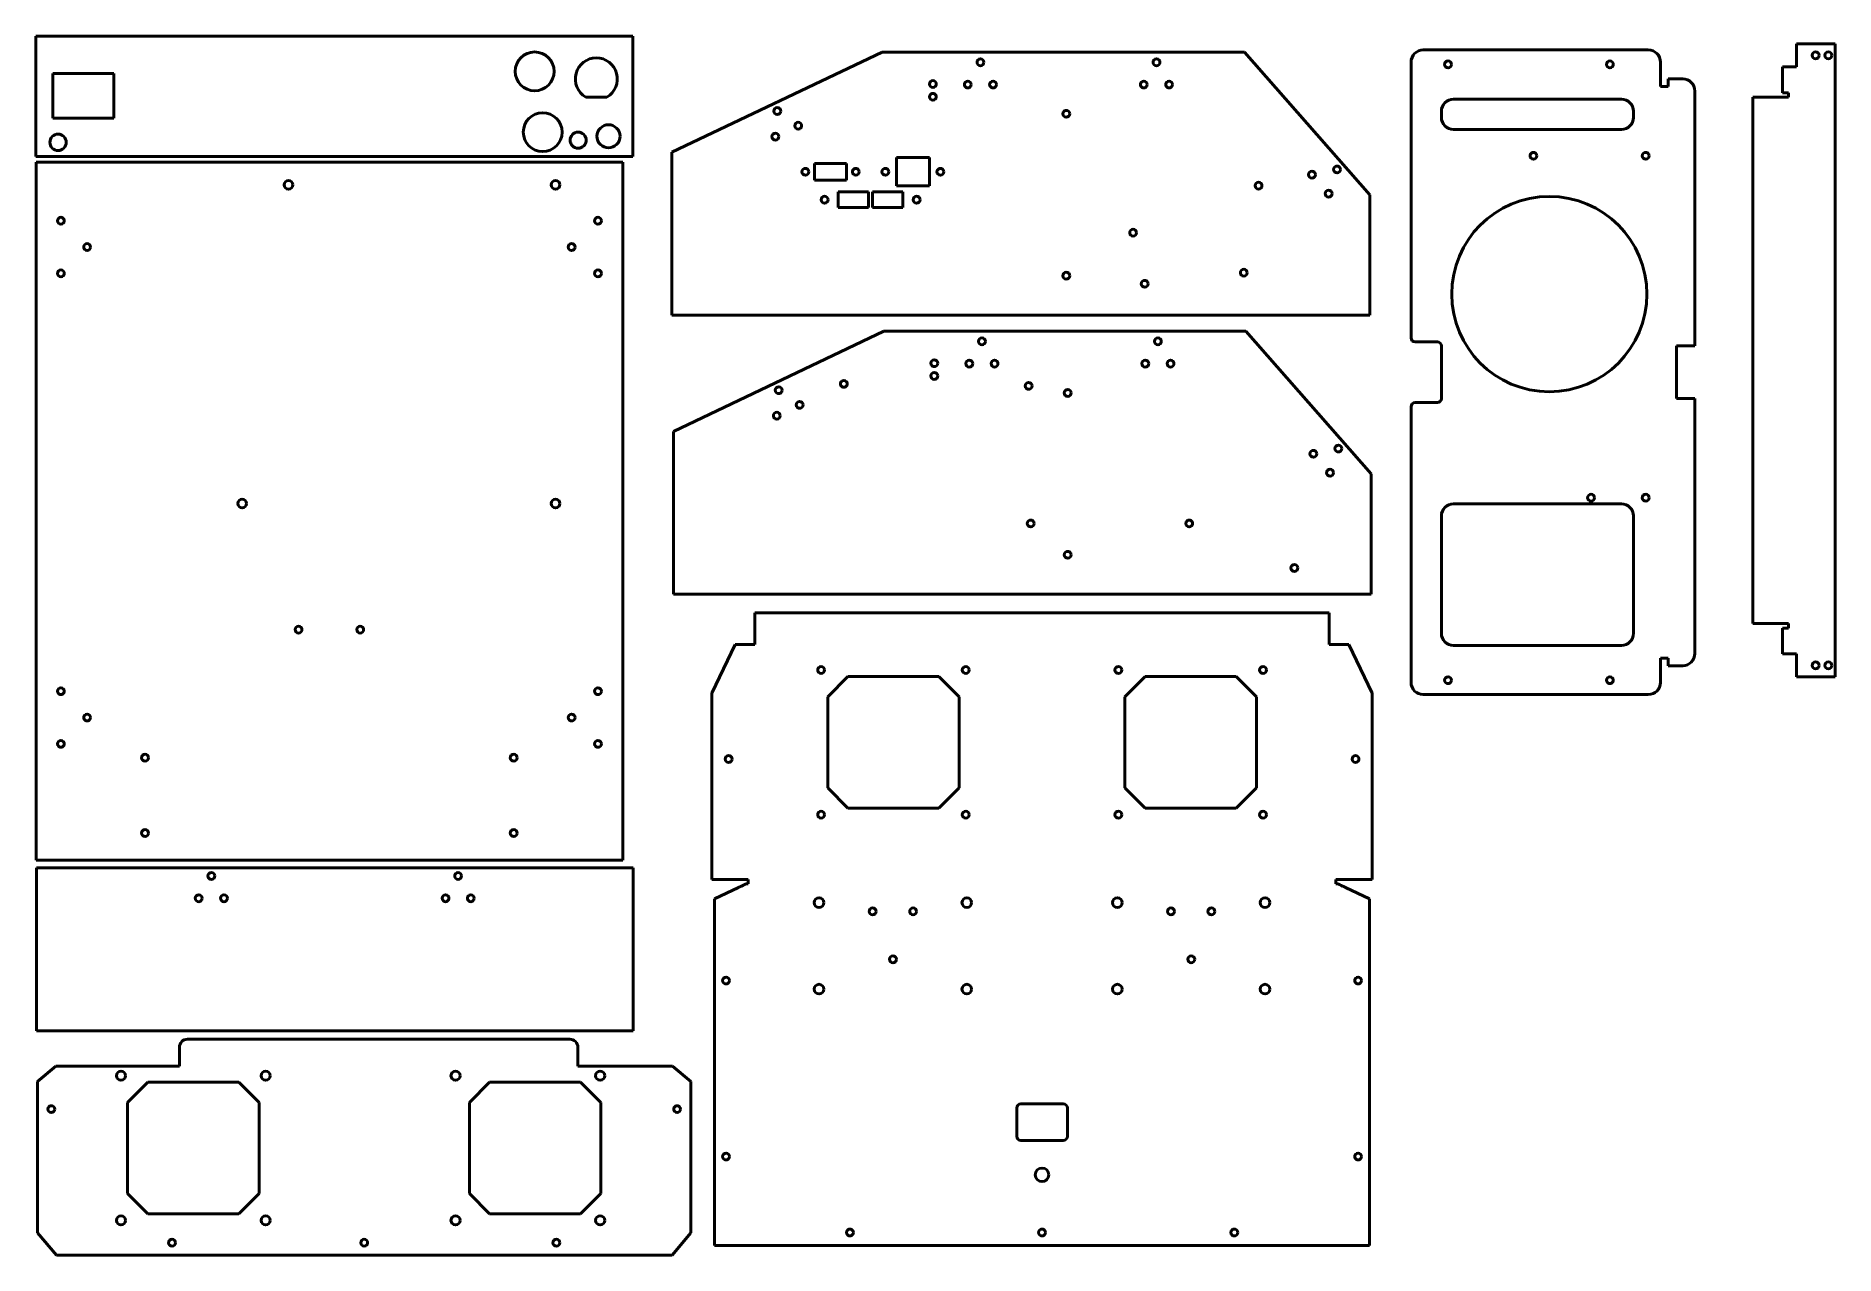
# Model space of a CAD drawing. Header units: inches. Extents: x 0.1 to 35.1, y 0.2 to 23.9.
import ezdxf

# ---------------------------------------------------------------- set-up
doc = ezdxf.new("R2010")
doc.units = ezdxf.units.IN
doc.header["$MEASUREMENT"] = 0
doc.layers.add('Visible (ANSI)', color=7, linetype='Continuous', lineweight=50)

msp = doc.modelspace()

# ---------------------------------------------------------------- linework, layer by layer
at = {"layer": 'Visible (ANSI)'}
for p, q in [((0.08, 21.588), (0.08, 23.93)), ((0.08, 23.93), (11.694, 23.93)), ((11.694, 23.93), (11.694, 21.588)), ((12.456, 21.667), (16.55, 23.616)), ((16.55, 23.616), (23.598, 23.616)), ((23.598, 23.616), (26.039, 20.841)), ((31.458, 23.658), (27.077, 23.658)), ((34.344, 23.778), (34.344, 23.329)), ((35.092, 23.778), (34.344, 23.778)), ((35.092, 11.46), (35.092, 23.778)), ((0.41, 22.333), (0.41, 23.199)), ((0.41, 23.199), (1.592, 23.199)), ((1.592, 23.199), (1.592, 22.333)), ((26.841, 23.422), (26.841, 18.056)), ((31.695, 23.422), (31.695, 22.949)), ((34.068, 23.329), (34.344, 23.329)), ((34.068, 23.329), (34.068, 22.827)), ((31.842, 22.949), (31.695, 22.949)), ((31.842, 23.095), (32.128, 23.095)), ((31.842, 23.095), (31.842, 22.949)), ((32.365, 22.859), (32.365, 17.899)), ((34.068, 22.827), (34.186, 22.827)), ((34.186, 22.827), (34.186, 22.737)), ((11.19, 22.741), (10.781, 22.741)), ((27.432, 22.347), (27.432, 22.465)), ((27.668, 22.702), (30.935, 22.702)), ((31.172, 22.465), (31.172, 22.347)), ((34.186, 22.737), (33.494, 22.737)), ((33.494, 12.501), (33.494, 22.737)), ((1.592, 22.333), (0.41, 22.333)), ((30.935, 22.111), (27.668, 22.111)), ((11.694, 21.588), (0.08, 21.588)), ((0.082, 7.891), (0.082, 21.473)), ((0.082, 21.473), (11.499, 21.473)), ((11.499, 21.473), (11.499, 7.891)), ((12.456, 18.498), (12.456, 21.667)), ((15.231, 21.125), (15.231, 21.452)), ((15.231, 21.452), (15.857, 21.452)), ((15.857, 21.452), (15.857, 21.125)), ((16.826, 21.564), (17.466, 21.564)), ((16.826, 21.013), (16.826, 21.564)), ((17.466, 21.564), (17.466, 21.013)), ((15.857, 21.125), (15.231, 21.125)), ((17.466, 21.013), (16.826, 21.013)), ((15.693, 20.592), (15.693, 20.897)), ((15.693, 20.897), (16.283, 20.897)), ((16.283, 20.897), (16.283, 20.592)), ((16.362, 20.897), (16.952, 20.897)), ((16.362, 20.592), (16.362, 20.897)), ((16.952, 20.897), (16.952, 20.592)), ((26.039, 20.841), (26.039, 18.498)), ((16.283, 20.592), (15.693, 20.592)), ((16.952, 20.592), (16.362, 20.592)), ((26.039, 18.498), (12.456, 18.498)), ((12.484, 16.237), (16.578, 18.186)), ((16.578, 18.186), (23.625, 18.186)), ((23.625, 18.186), (26.066, 15.41)), ((26.92, 17.977), (27.353, 17.977)), ((27.432, 17.899), (27.432, 16.875)), ((32.01, 16.875), (32.01, 17.899)), ((32.01, 17.899), (32.365, 17.899)), ((32.365, 16.875), (32.01, 16.875)), ((32.365, 16.875), (32.365, 11.914)), ((26.841, 11.352), (26.841, 16.717)), ((27.353, 16.796), (26.92, 16.796)), ((12.484, 13.067), (12.484, 16.237)), ((26.066, 15.41), (26.066, 13.067)), ((27.668, 14.828), (30.935, 14.828)), ((27.432, 12.308), (27.432, 14.591)), ((31.172, 14.591), (31.172, 12.308)), ((26.066, 13.067), (12.484, 13.067)), ((14.069, 12.708), (25.25, 12.708)), ((14.069, 12.708), (14.069, 12.087)), ((25.25, 12.087), (25.25, 12.708)), ((33.494, 12.501), (34.186, 12.501)), ((34.068, 11.908), (34.068, 12.411)), ((34.186, 12.411), (34.068, 12.411)), ((34.186, 12.501), (34.186, 12.411)), ((13.235, 11.142), (13.687, 12.087)), ((13.687, 12.087), (14.069, 12.087)), ((25.25, 12.087), (25.633, 12.087)), ((25.633, 12.087), (26.084, 11.142)), ((30.935, 12.072), (27.668, 12.072)), ((34.344, 11.908), (34.068, 11.908)), ((34.344, 11.908), (34.344, 11.46)), ((31.695, 11.352), (31.695, 11.825)), ((31.695, 11.825), (31.842, 11.825)), ((31.842, 11.825), (31.842, 11.678)), ((32.128, 11.678), (31.842, 11.678)), ((15.488, 11.072), (15.881, 11.466)), ((15.881, 11.466), (17.653, 11.466)), ((17.653, 11.466), (18.047, 11.072)), ((21.273, 11.072), (21.667, 11.466)), ((21.667, 11.466), (23.438, 11.466)), ((23.438, 11.466), (23.832, 11.072)), ((34.344, 11.46), (35.092, 11.46)), ((13.235, 7.519), (13.235, 11.142)), ((15.488, 9.301), (15.488, 11.072)), ((18.047, 11.072), (18.047, 9.301)), ((21.273, 9.301), (21.273, 11.072)), ((23.832, 11.072), (23.832, 9.301)), ((26.084, 11.142), (26.084, 7.519)), ((27.077, 11.116), (31.458, 11.116)), ((15.881, 8.907), (15.488, 9.301)), ((18.047, 9.301), (17.653, 8.907)), ((21.667, 8.907), (21.273, 9.301)), ((23.832, 9.301), (23.438, 8.907)), ((17.653, 8.907), (15.881, 8.907)), ((23.438, 8.907), (21.667, 8.907)), ((11.499, 7.891), (0.082, 7.891)), ((0.087, 4.574), (0.087, 7.744)), ((0.087, 7.744), (11.702, 7.744)), ((11.702, 7.744), (11.702, 4.574)), ((13.94, 7.519), (13.235, 7.519)), ((13.284, 7.139), (13.752, 7.362)), ((13.94, 7.431), (13.895, 7.431)), ((13.94, 7.519), (13.94, 7.431)), ((25.38, 7.431), (25.38, 7.519)), ((25.38, 7.519), (26.084, 7.519)), ((25.424, 7.431), (25.38, 7.431)), ((25.568, 7.362), (26.035, 7.139)), ((13.284, 0.394), (13.284, 7.139)), ((26.035, 7.139), (26.035, 0.394)), ((11.702, 4.574), (0.087, 4.574)), ((2.87, 4.252), (2.87, 3.886)), ((3.028, 4.41), (10.469, 4.41)), ((10.626, 3.886), (10.626, 4.252)), ((0.466, 3.886), (0.112, 3.585)), ((0.466, 3.886), (2.87, 3.886)), ((12.469, 3.886), (10.626, 3.886)), ((12.824, 3.585), (12.469, 3.886)), ((0.112, 0.641), (0.112, 3.585)), ((1.862, 3.177), (2.255, 3.571)), ((2.255, 3.571), (4.027, 3.571)), ((4.027, 3.571), (4.421, 3.177)), ((8.515, 3.177), (8.909, 3.571)), ((8.909, 3.571), (10.68, 3.571)), ((10.68, 3.571), (11.074, 3.177)), ((12.824, 0.641), (12.824, 3.585)), ((1.862, 1.405), (1.862, 3.177)), ((4.421, 3.177), (4.421, 1.405)), ((8.515, 1.405), (8.515, 3.177)), ((11.074, 3.177), (11.074, 1.405)), ((19.168, 2.52), (19.168, 3.072)), ((19.246, 3.15), (20.073, 3.15)), ((20.152, 3.072), (20.152, 2.52)), ((20.073, 2.442), (19.246, 2.442)), ((2.255, 1.012), (1.862, 1.405)), ((4.421, 1.405), (4.027, 1.012)), ((8.909, 1.012), (8.515, 1.405)), ((11.074, 1.405), (10.68, 1.012)), ((4.027, 1.012), (2.255, 1.012)), ((10.68, 1.012), (8.909, 1.012)), ((0.112, 0.641), (0.477, 0.211)), ((12.459, 0.211), (12.824, 0.641)), ((26.035, 0.394), (13.284, 0.394)), ((0.477, 0.211), (12.459, 0.211))]:
    msp.add_line(p, q, dxfattribs=at)
for centre, radius in [((9.785, 23.241), 0.378), ((18.461, 23.419), 0.0669), ((21.887, 23.419), 0.0669), ((34.714, 23.554), 0.0669), ((34.962, 23.554), 0.0669), ((27.561, 23.377), 0.0669), ((30.71, 23.377), 0.0669), ((17.535, 22.995), 0.0669), ((17.535, 22.747), 0.0669), ((18.215, 22.986), 0.0669), ((18.707, 22.986), 0.0669), ((21.64, 22.986), 0.0669), ((22.133, 22.986), 0.0669), ((9.942, 22.06), 0.378), ((14.506, 22.469), 0.0669), ((20.131, 22.416), 0.0669), ((10.631, 21.903), 0.157), ((11.222, 21.979), 0.224), ((14.914, 22.184), 0.0669), ((0.509, 21.861), 0.159), ((14.47, 21.972), 0.0669), ((25.4, 21.333), 0.0669), ((29.223, 21.599), 0.0669), ((31.408, 21.599), 0.0669), ((4.993, 21.033), 0.0846), ((10.193, 21.033), 0.0846), ((15.053, 21.288), 0.0669), ((16.035, 21.288), 0.0669), ((16.61, 21.288), 0.0669), ((17.682, 21.288), 0.0669), ((23.873, 21.018), 0.0669), ((24.912, 21.232), 0.0669), ((15.427, 20.744), 0.0669), ((17.218, 20.744), 0.0669), ((25.237, 20.863), 0.0669), ((29.532, 18.909), 1.9), ((0.564, 20.335), 0.0669), ((11.017, 20.335), 0.0669), ((21.432, 20.103), 0.0669), ((1.076, 19.823), 0.0669), ((10.505, 19.823), 0.0669), ((0.564, 19.311), 0.0669), ((11.017, 19.311), 0.0669), ((20.131, 19.266), 0.0669), ((23.586, 19.324), 0.0669), ((21.657, 19.108), 0.0669), ((18.489, 17.989), 0.0669), ((21.914, 17.989), 0.0669), ((17.562, 17.564), 0.0669), ((18.243, 17.556), 0.0669), ((18.735, 17.556), 0.0669), ((21.668, 17.556), 0.0669), ((22.16, 17.556), 0.0669), ((15.802, 17.162), 0.0669), ((17.562, 17.316), 0.0669), ((19.399, 17.123), 0.0669), ((14.534, 17.038), 0.0669), ((14.942, 16.753), 0.0669), ((20.159, 16.985), 0.0669), ((14.498, 16.541), 0.0669), ((24.94, 15.801), 0.0669), ((25.427, 15.903), 0.0669), ((25.265, 15.432), 0.0669), ((4.093, 14.833), 0.0846), ((10.193, 14.833), 0.0846), ((30.345, 14.946), 0.0669), ((31.408, 14.946), 0.0669), ((19.439, 14.445), 0.0669), ((22.523, 14.445), 0.0669), ((20.159, 13.835), 0.0669), ((24.57, 13.579), 0.0669), ((5.19, 12.379), 0.0669), ((6.39, 12.379), 0.0669), ((15.36, 11.594), 0.0669), ((18.175, 11.594), 0.0669), ((21.145, 11.594), 0.0669), ((23.96, 11.594), 0.0669), ((34.714, 11.684), 0.0669), ((34.962, 11.684), 0.0669), ((0.564, 11.181), 0.0669), ((11.017, 11.181), 0.0669), ((27.561, 11.396), 0.0669), ((30.71, 11.396), 0.0669), ((1.076, 10.669), 0.0669), ((10.505, 10.669), 0.0669), ((0.564, 10.157), 0.0669), ((11.017, 10.157), 0.0669), ((2.203, 9.887), 0.0669), ((9.378, 9.887), 0.0669), ((13.56, 9.862), 0.0669), ((25.76, 9.862), 0.0669), ((15.36, 8.779), 0.0669), ((18.175, 8.779), 0.0669), ((21.145, 8.779), 0.0669), ((23.96, 8.779), 0.0669), ((2.203, 8.421), 0.0669), ((9.378, 8.421), 0.0669), ((3.493, 7.586), 0.0669), ((8.296, 7.586), 0.0669), ((3.247, 7.153), 0.0669), ((3.739, 7.153), 0.0669), ((8.05, 7.153), 0.0669), ((8.542, 7.153), 0.0669), ((15.32, 7.068), 0.0938), ((18.195, 7.068), 0.0938), ((21.125, 7.068), 0.0938), ((24, 7.068), 0.0938), ((16.363, 6.898), 0.0669), ((17.151, 6.898), 0.0669), ((22.169, 6.898), 0.0669), ((22.956, 6.898), 0.0669), ((16.757, 5.965), 0.0669), ((22.563, 5.965), 0.0669), ((13.509, 5.552), 0.0669), ((25.811, 5.552), 0.0669), ((15.32, 5.384), 0.0938), ((18.195, 5.384), 0.0938), ((21.125, 5.384), 0.0938), ((24, 5.384), 0.0938), ((1.734, 3.699), 0.0886), ((4.549, 3.699), 0.0886), ((8.245, 3.699), 0.0886), ((11.06, 3.699), 0.0886), ((0.378, 3.049), 0.0669), ((12.558, 3.049), 0.0669), ((13.509, 2.127), 0.0669), ((25.811, 2.127), 0.0669), ((19.66, 1.772), 0.132), ((1.734, 0.884), 0.0886), ((4.549, 0.884), 0.0886), ((8.245, 0.884), 0.0886), ((11.06, 0.884), 0.0886), ((15.92, 0.649), 0.0669), ((19.66, 0.649), 0.0669), ((23.4, 0.649), 0.0669), ((2.728, 0.451), 0.0669), ((6.468, 0.451), 0.0669), ((10.208, 0.451), 0.0669)]:
    msp.add_circle(centre, radius, dxfattribs=at)
for centre, radius, start, end in [((10.985, 23.096), 0.409, 299.9632, 240.0368), ((27.077, 23.422), 0.236, 90, 180), ((31.458, 23.422), 0.236, 0, 90), ((32.128, 22.859), 0.236, 0, 90), ((27.668, 22.465), 0.236, 90, 180), ((30.935, 22.465), 0.236, 0, 90), ((27.668, 22.347), 0.236, 180, 270), ((30.935, 22.347), 0.236, 270, 0), ((26.92, 18.056), 0.0787, 180, 270), ((27.353, 17.899), 0.0787, 0, 90), ((27.353, 16.875), 0.0787, 270, 0), ((26.92, 16.717), 0.0787, 90, 180), ((27.668, 14.591), 0.236, 90, 180), ((30.935, 14.591), 0.236, 0, 90), ((27.668, 12.308), 0.236, 180, 270), ((30.935, 12.308), 0.236, 270, 0), ((32.128, 11.914), 0.236, 270, 0), ((27.077, 11.352), 0.236, 180, 270), ((31.458, 11.352), 0.236, 270, 0), ((3.028, 4.252), 0.157, 90, 180), ((10.469, 4.252), 0.157, 0, 90), ((19.246, 3.072), 0.0787, 90, 180), ((20.073, 3.072), 0.0787, 0, 90), ((19.246, 2.52), 0.0787, 180, 270), ((20.073, 2.52), 0.0787, 270, 0)]:
    msp.add_arc(centre, radius, start, end, dxfattribs=at)
for points in [[(13.895, 7.431), (13.892, 7.429), (13.888, 7.427), (13.885, 7.426), (13.882, 7.424), (13.878, 7.422), (13.875, 7.421), (13.871, 7.419), (13.868, 7.418), (13.864, 7.416), (13.861, 7.414), (13.858, 7.413), (13.854, 7.411), (13.851, 7.409), (13.847, 7.408), (13.844, 7.406), (13.841, 7.404), (13.837, 7.403), (13.834, 7.401), (13.827, 7.398), (13.82, 7.395), (13.813, 7.391), (13.81, 7.39), (13.806, 7.388), (13.803, 7.387), (13.8, 7.385), (13.796, 7.383), (13.793, 7.382), (13.789, 7.38), (13.786, 7.378), (13.783, 7.377), (13.779, 7.375), (13.776, 7.373), (13.772, 7.372), (13.769, 7.37), (13.765, 7.369), (13.762, 7.367), (13.759, 7.365), (13.755, 7.364), (13.752, 7.362)], [(25.568, 7.362), (25.564, 7.364), (25.561, 7.365), (25.558, 7.367), (25.554, 7.369), (25.551, 7.37), (25.547, 7.372), (25.544, 7.373), (25.541, 7.375), (25.537, 7.377), (25.534, 7.378), (25.53, 7.38), (25.527, 7.382), (25.523, 7.383), (25.52, 7.385), (25.517, 7.387), (25.513, 7.388), (25.51, 7.39), (25.506, 7.391), (25.5, 7.395), (25.493, 7.398), (25.486, 7.401), (25.482, 7.403), (25.479, 7.404), (25.476, 7.406), (25.472, 7.408), (25.469, 7.409), (25.465, 7.411), (25.462, 7.413), (25.459, 7.414), (25.455, 7.416), (25.452, 7.418), (25.448, 7.419), (25.445, 7.421), (25.441, 7.422), (25.438, 7.424), (25.435, 7.426), (25.431, 7.427), (25.428, 7.429), (25.424, 7.431)]]:
    msp.add_open_spline(points, degree=3, knots=[0, 0, 0, 0, 0.0420873, 0.0420873, 0.0420873, 0.0841686, 0.0841686, 0.0841686, 0.1263453, 0.1263453, 0.1263453, 0.1686051, 0.1686051, 0.1686051, 0.210817, 0.210817, 0.210817, 0.2529213, 0.2529213, 0.2529213, 0.3374011, 0.3374011, 0.3374011, 0.3795625, 0.3795625, 0.3795625, 0.4216638, 0.4216638, 0.4216638, 0.4638049, 0.4638049, 0.4638049, 0.5058894, 0.5058894, 0.5058894, 0.5480281, 0.5480281, 0.5480281, 0.5901365, 0.5901365, 0.5901365, 0.5901365], dxfattribs=at)

doc.saveas('drawing.dxf')
